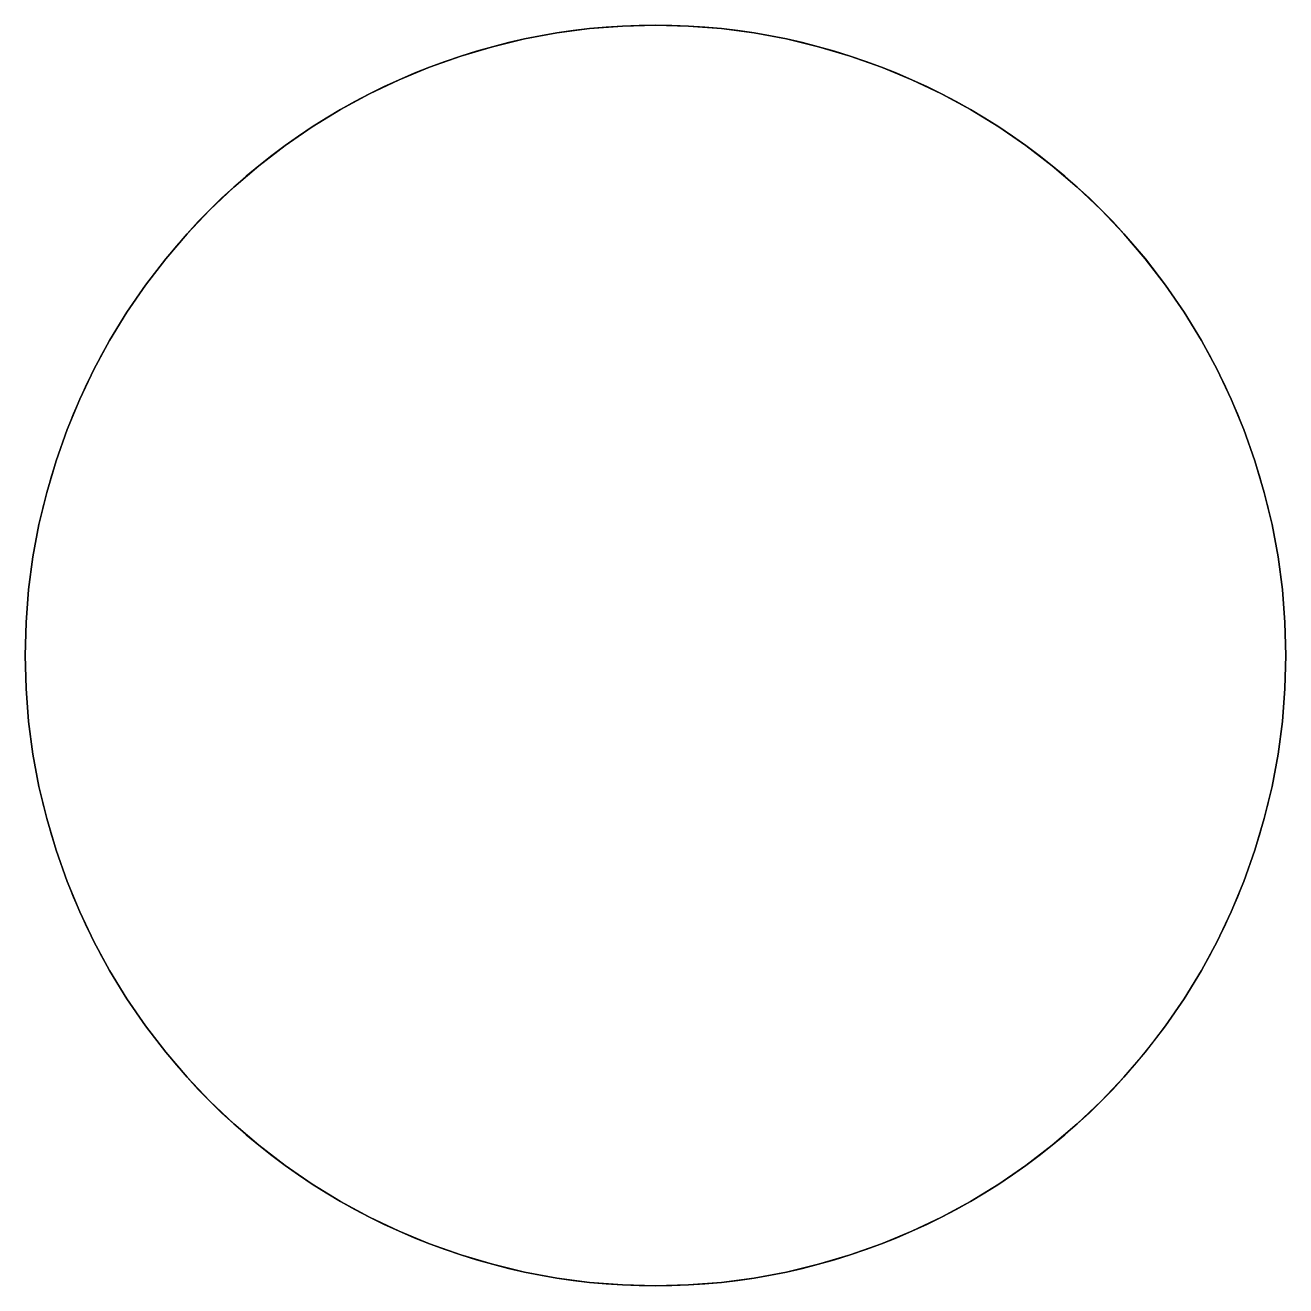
# Model space of a CAD drawing. Header units: millimetres. Extents: x -500 to 500, y -500 to 500.
import ezdxf

# ---------------------------------------------------------------- set-up
doc = ezdxf.new("R2010")
doc.units = ezdxf.units.MM
doc.layers.add('CUT', color=7, linetype='Continuous')

msp = doc.modelspace()

# ---------------------------------------------------------------- linework, layer by layer
at = {"layer": 'CUT'}
for points in [[(500, 0), (499.315, -26.168), (497.261, -52.264), (493.844, -78.217), (489.074, -103.956), (482.963, -129.41), (475.528, -154.509), (466.79, -179.185), (456.772, -203.369), (445.503, -226.996), (433.012, -250.001), (419.335, -272.32), (404.508, -293.893), (388.572, -314.661), (371.572, -334.566), (353.553, -353.554), (334.564, -371.573), (314.659, -388.574), (293.891, -404.509), (272.318, -419.336), (249.999, -433.014), (226.994, -445.504), (203.367, -456.773), (179.182, -466.791), (154.507, -475.529), (129.408, -482.963), (103.954, -489.074), (78.215, -493.845), (52.262, -497.261), (26.166, -499.315), (-0.002, -500), (-26.171, -499.315), (-52.267, -497.261), (-78.22, -493.844), (-103.959, -489.073), (-129.412, -482.962), (-154.511, -475.527), (-179.187, -466.789), (-203.371, -456.771), (-226.998, -445.502), (-250.003, -433.011), (-272.322, -419.333), (-293.895, -404.506), (-314.663, -388.571), (-334.568, -371.57), (-353.556, -353.551), (-371.575, -334.562), (-388.575, -314.657), (-404.511, -293.889), (-419.338, -272.316), (-433.015, -249.996), (-445.505, -226.991), (-456.774, -203.364), (-466.792, -179.18), (-475.53, -154.504), (-482.964, -129.405), (-489.075, -103.951), (-493.845, -78.213), (-497.261, -52.259), (-499.315, -26.163), (-500, 0.005), (-499.315, 26.173), (-497.26, 52.269), (-493.843, 78.222), (-489.073, 103.961), (-482.962, 129.415), (-475.527, 154.514), (-466.788, 179.189), (-456.77, 203.373), (-445.501, 227), (-433.01, 250.005), (-419.332, 272.324), (-404.505, 293.897), (-388.569, 314.665), (-371.568, 334.57), (-353.549, 353.558), (-334.561, 371.577), (-314.655, 388.577), (-293.887, 404.512), (-272.314, 419.339), (-249.994, 433.016), (-226.989, 445.506), (-203.362, 456.776), (-179.178, 466.793), (-154.502, 475.53), (-129.403, 482.965), (-103.949, 489.075), (-78.21, 493.845), (-52.257, 497.262), (-26.161, 499.315), (0.007, 500), (26.176, 499.314), (52.272, 497.26), (78.225, 493.843), (103.964, 489.072), (129.417, 482.961), (154.516, 475.526), (179.192, 466.787), (203.376, 456.769), (227.003, 445.5), (250.007, 433.009), (272.327, 419.331), (293.9, 404.504), (314.667, 388.568), (334.572, 371.567), (353.56, 353.547), (371.578, 334.559), (388.579, 314.653), (404.514, 293.885), (419.34, 272.312), (433.017, 249.992), (445.507, 226.987), (456.777, 203.36), (466.794, 179.175), (475.531, 154.499), (482.965, 129.4), (489.076, 103.946), (493.846, 78.208), (497.262, 52.254), (499.315, 26.158), (500, 0), (499.315, 26.168), (497.261, 52.264), (493.844, 78.217), (489.074, 103.956), (482.963, 129.41), (475.528, 154.509), (466.79, 179.185), (456.772, 203.369), (445.503, 226.996), (433.012, 250.001), (419.335, 272.32), (404.508, 293.893), (388.572, 314.661), (371.572, 334.566), (353.553, 353.554), (334.564, 371.573), (314.659, 388.574), (293.891, 404.509), (272.318, 419.336), (249.999, 433.014), (226.994, 445.504), (203.367, 456.773), (179.182, 466.791), (154.507, 475.529), (129.408, 482.963), (103.954, 489.074), (78.215, 493.845), (52.262, 497.261), (26.166, 499.315), (-0.003, 500), (-26.171, 499.315), (-52.267, 497.261), (-78.22, 493.844), (-103.959, 489.073), (-129.412, 482.962), (-154.511, 475.527), (-179.187, 466.789), (-203.371, 456.771), (-226.998, 445.502), (-250.003, 433.011), (-272.322, 419.333), (-293.895, 404.506), (-314.663, 388.571), (-334.568, 371.57), (-353.556, 353.551), (-371.575, 334.562), (-388.575, 314.657), (-404.511, 293.889), (-419.338, 272.316), (-433.015, 249.996), (-445.505, 226.991), (-456.774, 203.364), (-466.792, 179.18), (-475.53, 154.504), (-482.964, 129.405), (-489.075, 103.951), (-493.845, 78.213), (-497.261, 52.259), (-499.315, 26.163), (-500, -0.005), (-499.315, -26.173), (-497.26, -52.269), (-493.843, -78.222), (-489.073, -103.961), (-482.962, -129.415), (-475.527, -154.514), (-466.788, -179.189), (-456.77, -203.373), (-445.501, -227), (-433.01, -250.005), (-419.332, -272.324), (-404.505, -293.897), (-388.569, -314.665), (-371.568, -334.57), (-353.549, -353.558), (-334.561, -371.577), (-314.655, -388.577), (-293.887, -404.512), (-272.314, -419.339), (-249.994, -433.016), (-226.989, -445.506), (-203.362, -456.776), (-179.178, -466.793), (-154.502, -475.53), (-129.403, -482.965), (-103.949, -489.075), (-78.21, -493.845), (-52.257, -497.262), (-26.161, -499.315), (0.007, -500), (26.176, -499.314), (52.272, -497.26), (78.225, -493.843), (103.964, -489.072), (129.417, -482.961), (154.516, -475.526), (179.192, -466.787), (203.376, -456.769), (227.003, -445.5), (250.007, -433.009), (272.327, -419.331), (293.9, -404.504), (314.667, -388.568), (334.572, -371.567), (353.56, -353.547), (371.578, -334.559), (388.579, -314.653), (404.514, -293.885), (419.34, -272.312), (433.017, -249.992), (445.507, -226.987), (456.777, -203.36), (466.794, -179.175), (475.531, -154.499), (482.965, -129.4), (489.076, -103.946), (493.846, -78.208), (497.262, -52.254), (499.315, -26.158), (500, 0)], [(500, 0), (499.829, 13.088), (499.315, 26.168), (498.459, 39.23), (497.261, 52.264), (495.722, 65.263), (493.844, 78.217), (491.627, 91.118), (489.074, 103.956), (486.185, 116.723), (482.963, 129.41), (479.41, 142.008), (475.528, 154.508), (471.321, 166.903), (466.79, 179.184), (461.94, 191.342), (456.773, 203.368), (451.293, 215.256), (445.503, 226.995), (439.409, 238.579), (433.013, 250), (426.32, 261.249), (419.335, 272.32), (412.063, 283.203), (404.508, 293.893), (396.677, 304.381), (388.573, 314.66), (380.203, 324.724), (371.572, 334.565), (362.687, 344.177), (353.553, 353.553), (344.177, 362.687), (334.565, 371.572), (324.724, 380.203), (314.66, 388.573), (304.381, 396.677), (293.893, 404.508), (283.203, 412.063), (272.32, 419.335), (261.249, 426.32), (250, 433.013), (238.579, 439.409), (226.995, 445.503), (215.256, 451.293), (203.368, 456.773), (191.342, 461.94), (179.184, 466.79), (166.903, 471.321), (154.508, 475.528), (142.008, 479.41), (129.41, 482.963), (116.723, 486.185), (103.956, 489.074), (91.118, 491.627), (78.217, 493.844), (65.263, 495.722), (52.264, 497.261), (39.23, 498.459), (26.168, 499.315), (13.088, 499.829), (0, 500), (-13.088, 499.829), (-26.168, 499.315), (-39.23, 498.459), (-52.264, 497.261), (-65.263, 495.722), (-78.217, 493.844), (-91.118, 491.627), (-103.956, 489.074), (-116.723, 486.185), (-129.41, 482.963), (-142.008, 479.41), (-154.508, 475.528), (-166.903, 471.321), (-179.184, 466.79), (-191.342, 461.94), (-203.368, 456.773), (-215.256, 451.293), (-226.995, 445.503), (-238.579, 439.409), (-250, 433.013), (-261.249, 426.32), (-272.32, 419.335), (-283.203, 412.063), (-293.893, 404.508), (-304.381, 396.677), (-314.66, 388.573), (-324.724, 380.203), (-334.565, 371.572), (-344.177, 362.687), (-353.553, 353.553), (-362.687, 344.177), (-371.572, 334.565), (-380.203, 324.724), (-388.573, 314.66), (-396.677, 304.381), (-404.508, 293.893), (-412.063, 283.203), (-419.335, 272.32), (-426.32, 261.249), (-433.013, 250), (-439.409, 238.579), (-445.503, 226.995), (-451.293, 215.256), (-456.773, 203.368), (-461.94, 191.342), (-466.79, 179.184), (-471.321, 166.903), (-475.528, 154.508), (-479.41, 142.008), (-482.963, 129.41), (-486.185, 116.723), (-489.074, 103.956), (-491.627, 91.118), (-493.844, 78.217), (-495.722, 65.263), (-497.261, 52.264), (-498.459, 39.23), (-499.315, 26.168), (-499.829, 13.088), (-500, 0), (-499.829, -13.088), (-499.315, -26.168), (-498.459, -39.23), (-497.261, -52.264), (-495.722, -65.263), (-493.844, -78.217), (-491.627, -91.118), (-489.074, -103.956), (-486.185, -116.723), (-482.963, -129.41), (-479.41, -142.008), (-475.528, -154.508), (-471.321, -166.903), (-466.79, -179.184), (-461.94, -191.342), (-456.773, -203.368), (-451.293, -215.256), (-445.503, -226.995), (-439.409, -238.579), (-433.013, -250), (-426.32, -261.249), (-419.335, -272.32), (-412.063, -283.203), (-404.508, -293.893), (-396.677, -304.381), (-388.573, -314.66), (-380.203, -324.724), (-371.572, -334.565), (-362.687, -344.177), (-353.553, -353.553), (-344.177, -362.687), (-334.565, -371.572), (-324.724, -380.203), (-314.66, -388.573), (-304.381, -396.677), (-293.893, -404.508), (-283.203, -412.063), (-272.32, -419.335), (-261.249, -426.32), (-250, -433.013), (-238.579, -439.409), (-226.995, -445.503), (-215.256, -451.293), (-203.368, -456.773), (-191.342, -461.94), (-179.184, -466.79), (-166.903, -471.321), (-154.508, -475.528), (-142.008, -479.41), (-129.41, -482.963), (-116.723, -486.185), (-103.956, -489.074), (-91.118, -491.627), (-78.217, -493.844), (-65.263, -495.722), (-52.264, -497.261), (-39.23, -498.459), (-26.168, -499.315), (-13.088, -499.829), (0, -500), (13.088, -499.829), (26.168, -499.315), (39.23, -498.459), (52.264, -497.261), (65.263, -495.722), (78.217, -493.844), (91.118, -491.627), (103.956, -489.074), (116.723, -486.185), (129.41, -482.963), (142.008, -479.41), (154.508, -475.528), (166.903, -471.321), (179.184, -466.79), (191.342, -461.94), (203.368, -456.773), (215.256, -451.293), (226.995, -445.503), (238.579, -439.409), (250, -433.013), (261.249, -426.32), (272.32, -419.335), (283.203, -412.063), (293.893, -404.508), (304.381, -396.677), (314.66, -388.573), (324.724, -380.203), (334.565, -371.572), (344.177, -362.687), (353.553, -353.553), (362.687, -344.177), (371.572, -334.565), (380.203, -324.724), (388.573, -314.66), (396.677, -304.381), (404.508, -293.893), (412.063, -283.203), (419.335, -272.32), (426.32, -261.249), (433.013, -250), (439.409, -238.579), (445.503, -226.995), (451.293, -215.256), (456.773, -203.368), (461.94, -191.342), (466.79, -179.184), (471.321, -166.903), (475.528, -154.508), (479.41, -142.008), (482.963, -129.41), (486.185, -116.723), (489.074, -103.956), (491.627, -91.118), (493.844, -78.217), (495.722, -65.263), (497.261, -52.264), (498.459, -39.23), (499.315, -26.168), (499.829, -13.088), (500, 0)], [(500, 0), (499.829, 13.088), (499.315, 26.168), (498.459, 39.23), (497.261, 52.264), (495.722, 65.263), (493.844, 78.217), (491.627, 91.118), (489.074, 103.956), (486.185, 116.723), (482.963, 129.41), (479.41, 142.008), (475.528, 154.508), (471.321, 166.903), (466.79, 179.184), (461.94, 191.342), (456.773, 203.368), (451.293, 215.256), (445.503, 226.995), (439.409, 238.579), (433.013, 250), (426.32, 261.249), (419.335, 272.32), (412.063, 283.203), (404.508, 293.893), (396.677, 304.381), (388.573, 314.66), (380.203, 324.724), (371.572, 334.565), (362.687, 344.177), (353.553, 353.553), (344.177, 362.687), (334.565, 371.572), (324.724, 380.203), (314.66, 388.573), (304.381, 396.677), (293.893, 404.508), (283.203, 412.063), (272.32, 419.335), (261.249, 426.32), (250, 433.013), (238.579, 439.409), (226.995, 445.503), (215.256, 451.293), (203.368, 456.773), (191.342, 461.94), (179.184, 466.79), (166.903, 471.321), (154.508, 475.528), (142.008, 479.41), (129.41, 482.963), (116.723, 486.185), (103.956, 489.074), (91.118, 491.627), (78.217, 493.844), (65.263, 495.722), (52.264, 497.261), (39.23, 498.459), (26.168, 499.315), (13.088, 499.829), (0, 500), (-13.088, 499.829), (-26.168, 499.315), (-39.23, 498.459), (-52.264, 497.261), (-65.263, 495.722), (-78.217, 493.844), (-91.118, 491.627), (-103.956, 489.074), (-116.723, 486.185), (-129.41, 482.963), (-142.008, 479.41), (-154.508, 475.528), (-166.903, 471.321), (-179.184, 466.79), (-191.342, 461.94), (-203.368, 456.773), (-215.256, 451.293), (-226.995, 445.503), (-238.579, 439.409), (-250, 433.013), (-261.249, 426.32), (-272.32, 419.335), (-283.203, 412.063), (-293.893, 404.508), (-304.381, 396.677), (-314.66, 388.573), (-324.724, 380.203), (-334.565, 371.572), (-344.177, 362.687), (-353.553, 353.553), (-362.687, 344.177), (-371.572, 334.565), (-380.203, 324.724), (-388.573, 314.66), (-396.677, 304.381), (-404.508, 293.893), (-412.063, 283.203), (-419.335, 272.32), (-426.32, 261.249), (-433.013, 250), (-439.409, 238.579), (-445.503, 226.995), (-451.293, 215.256), (-456.773, 203.368), (-461.94, 191.342), (-466.79, 179.184), (-471.321, 166.903), (-475.528, 154.508), (-479.41, 142.008), (-482.963, 129.41), (-486.185, 116.723), (-489.074, 103.956), (-491.627, 91.118), (-493.844, 78.217), (-495.722, 65.263), (-497.261, 52.264), (-498.459, 39.23), (-499.315, 26.168), (-499.829, 13.088), (-500, 0), (-499.829, -13.088), (-499.315, -26.168), (-498.459, -39.23), (-497.261, -52.264), (-495.722, -65.263), (-493.844, -78.217), (-491.627, -91.118), (-489.074, -103.956), (-486.185, -116.723), (-482.963, -129.41), (-479.41, -142.008), (-475.528, -154.508), (-471.321, -166.903), (-466.79, -179.184), (-461.94, -191.342), (-456.773, -203.368), (-451.293, -215.256), (-445.503, -226.995), (-439.409, -238.579), (-433.013, -250), (-426.32, -261.249), (-419.335, -272.32), (-412.063, -283.203), (-404.508, -293.893), (-396.677, -304.381), (-388.573, -314.66), (-380.203, -324.724), (-371.572, -334.565), (-362.687, -344.177), (-353.553, -353.553), (-344.177, -362.687), (-334.565, -371.572), (-324.724, -380.203), (-314.66, -388.573), (-304.381, -396.677), (-293.893, -404.508), (-283.203, -412.063), (-272.32, -419.335), (-261.249, -426.32), (-250, -433.013), (-238.579, -439.409), (-226.995, -445.503), (-215.256, -451.293), (-203.368, -456.773), (-191.342, -461.94), (-179.184, -466.79), (-166.903, -471.321), (-154.508, -475.528), (-142.008, -479.41), (-129.41, -482.963), (-116.723, -486.185), (-103.956, -489.074), (-91.118, -491.627), (-78.217, -493.844), (-65.263, -495.722), (-52.264, -497.261), (-39.23, -498.459), (-26.168, -499.315), (-13.088, -499.829), (0, -500), (13.088, -499.829), (26.168, -499.315), (39.23, -498.459), (52.264, -497.261), (65.263, -495.722), (78.217, -493.844), (91.118, -491.627), (103.956, -489.074), (116.723, -486.185), (129.41, -482.963), (142.008, -479.41), (154.508, -475.528), (166.903, -471.321), (179.184, -466.79), (191.342, -461.94), (203.368, -456.773), (215.256, -451.293), (226.995, -445.503), (238.579, -439.409), (250, -433.013), (261.249, -426.32), (272.32, -419.335), (283.203, -412.063), (293.893, -404.508), (304.381, -396.677), (314.66, -388.573), (324.724, -380.203), (334.565, -371.572), (344.177, -362.687), (353.553, -353.553), (362.687, -344.177), (371.572, -334.565), (380.203, -324.724), (388.573, -314.66), (396.677, -304.381), (404.508, -293.893), (412.063, -283.203), (419.335, -272.32), (426.32, -261.249), (433.013, -250), (439.409, -238.579), (445.503, -226.995), (451.293, -215.256), (456.773, -203.368), (461.94, -191.342), (466.79, -179.184), (471.321, -166.903), (475.528, -154.508), (479.41, -142.008), (482.963, -129.41), (486.185, -116.723), (489.074, -103.956), (491.627, -91.118), (493.844, -78.217), (495.722, -65.263), (497.261, -52.264), (498.459, -39.23), (499.315, -26.168), (499.829, -13.088), (500, 0)]]:
    msp.add_lwpolyline(points, close=True, dxfattribs=at)

doc.saveas('drawing.dxf')
